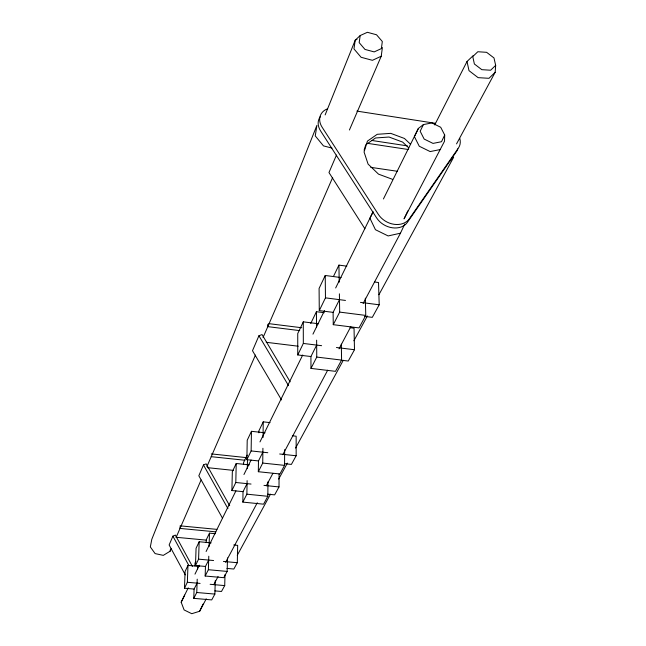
<?xml version="1.0" encoding="UTF-8"?>
<svg xmlns="http://www.w3.org/2000/svg" width="646" height="646" viewBox="0 0 646 646"><rect width="100%" height="100%" fill="white"/><g stroke="black" fill="none" stroke-linecap="round" stroke-linejoin="round"><path stroke-width="0.97" d="M284.741 463.715L291.386 464.417L296.151 455.761L296.159 436.22L292.339 435.8M262.865 452.192L258.473 460.929L258.327 471.717L279.92 473.97L284.571 465.378L284.644 449.632M267.67 494.166L274.639 494.868L279.007 486.931L279.088 473.978M267.791 324.3L267.767 326.642L299.736 330.615M247.063 483.644L243.033 491.663L242.839 502.103L263.568 504.179L267.832 496.298L267.977 481.803M258.327 471.717L262.728 463.069L262.914 448.267M263.043 437.487L263.229 421.854L270.076 422.621M258.852 432.796L258.885 430.858L263.229 421.854M258.473 460.929L246.877 459.702L251.132 450.932L251.455 431.31L265.062 432.804M246.877 459.702L247.216 440.249L251.455 431.31M242.839 502.103L246.877 494.174L247.111 480.648M247.321 468.657L247.475 459.936M243.55 464.409L243.582 462.536L247.176 455.099M226.948 568.415L233.828 569.037L237.316 562.706L237.671 545.369L233.723 544.998M243.033 491.663L231.906 490.532L232.334 471.693L236.218 463.489L249.372 464.87M231.906 490.532L235.806 482.489L236.218 463.489M214.843 590.888L221.489 591.478L224.719 585.599L224.994 574.698M208.666 560.074L205.46 566.461L205.162 576.022L223.758 577.685L227.158 571.419L227.481 557.942M197.078 583.144L194.099 589.071L193.776 598.357L211.726 599.908L214.884 594.086L215.255 580.778M383.433 198.952L418.398 128.417L423.405 124.581L431.899 122.942L440.693 127.262L444.69 135.014L444.521 141.224L404.049 218.881L407.82 210.911M206.203 542.583L206.292 539.741L209.482 533.152L215.336 533.709M205.162 576.022L208.375 569.715L208.787 556.214M209.078 546.548L209.482 533.152M205.46 566.461L195.472 565.549L196.069 548.276L199.17 541.744L211.153 542.866M193.776 598.357L196.764 592.503L197.216 579.171M197.547 569.239L197.652 566.259M195.472 565.549L198.58 559.153L199.17 541.744M194.906 565.872L195.003 563.118L195.851 561.366M194.099 589.071L184.465 588.223L185.103 571.452L187.978 565.379L199.646 566.437M184.465 588.223L187.348 582.28L187.978 565.379M180.081 526.7L180.008 528.42L215.837 531.852M456.544 143.888L495.167 72.304L495.668 65.359L493.988 57.946L486.616 52.318L477.83 51.737L472.751 56.557L474.382 63.994L481.803 69.671L490.637 70.228L495.668 65.359M349.413 130.007L381.229 56.234L382.392 47.497M360.193 35.538L359.176 42.628L364.982 49.427L374.195 51.898L381.374 48.603L382.319 41.505L376.529 34.771L367.388 32.3L360.193 35.538L355.227 40.181L325.14 114.907M331.987 148.079L323.468 145.883L315.256 135.918L316.911 125.348L151.802 539.321L150.332 546.928L155.097 553.59L163.301 555.366L170.108 551.224L170.463 549.326M364.094 150.203L365.507 145.665M192.395 566.405L175.365 535.09L172.902 536.156L169.131 544.958L185.313 574.875M229.677 505.737L206.163 463.836L203.466 464.967L198.831 475.771L222.402 518.035M290.151 381.826L262.05 334.563L258.925 335.759L252.497 350.713L281.519 399.931M336.477 155.064L328.975 172.539L364.909 228.765M170.108 551.224L171.311 548.454M176.14 537.351L201.092 479.994M206.873 466.654L255.412 355.106M263.051 337.527L332.666 177.489M444.69 135.014L441.525 141.716L433.006 143.404L424.139 139.051L420.175 131.243L423.405 124.581M363.125 303.475L400.455 233.198L404.743 224.114M318.47 323.751L303.281 321.845L297.741 333.538L297.749 354.937L310.92 356.527L316.669 345.085M341.104 277.578L325.229 275.479L319.092 288.447L319.277 310.605L333.102 312.365L339.481 299.663M184.675 595.079L181.179 602.217L184.11 609.945L191.773 613.7L199.638 611.261L203.078 604.099M310.75 323.468L316.427 311.711L324.244 312.704M333.481 276.399L338.932 265.11L346.821 266.168M297.749 354.937L303.329 343.446L303.281 321.845M319.277 310.605L325.463 297.854L325.229 275.479M418.398 128.417L414.401 136.613L419.262 146.23L430.155 151.576L440.629 149.476M373.025 211.92L369.932 218.235L375.439 229.71L388.125 235.935L400.455 233.198M181.179 602.217L188.236 587.836M194.979 574.141L199.364 565.193M206.106 551.506L235.935 490.831M243.946 474.527L251.068 460.033M259.975 441.921L302.716 354.985M312.955 334.152L324.526 310.605M335.654 287.971L373.017 211.928M434.71 124.936L467.018 61.499L473.276 55.564M341.33 344.197L341.589 360.08L335.492 371.337L310.976 368.406L316.758 357.077L316.629 340.176M365.329 298.177L365.773 315.426L359.006 327.91L333.263 324.68L339.683 312.099L339.392 293.833M199.638 611.261L206.252 598.81M213.81 584.573L218.065 576.571M225.624 562.335L257.286 502.741M266.257 485.832L272.878 473.381M282.795 454.703L327.692 370.19M339.029 348.848L350.843 326.601M237.252 555.318L270.504 494.15M278.692 479.082L287.373 463.125M295.561 448.058L343.276 360.29M353.879 340.789L367.372 315.967M378.936 294.689L453.637 157.285L449.6 161.322M350.035 327.716L354.04 328.216L354.493 349.72L348.259 361.041L341.298 360.202M374.623 282.011L378.524 282.528L379.202 304.799L372.298 317.356L364.538 316.37M495.167 72.304L488.982 78.311L478.121 77.649L469.004 70.656L467.018 61.499M365.781 144.761L375.544 137.978L389.021 137.025L402.676 142.104L408.837 147.974M381.229 56.234L372.411 60.312L361.082 57.276L353.96 48.918L355.227 40.181L356.996 39.39M196.764 592.503L214.884 594.086M187.348 582.28L200.09 583.411M210.128 584.299L224.719 585.599M208.375 569.715L227.158 571.419M198.58 559.153L213.592 560.526M223.443 561.439L237.316 562.706M176.156 537.286L206.284 540.129M180.113 525.836L216.903 529.373M246.877 494.174L267.832 496.298M235.806 482.489L251.036 484.056M263.964 485.38L279.007 486.931M211.21 456.682L244.874 460.243M262.728 463.069L284.571 465.378M207.471 467.664L233.368 470.369M251.132 450.932L267.807 452.717M279.678 453.993L296.151 455.761M211.299 453.896L246.909 457.683M316.758 357.077L341.589 360.08M303.329 343.446L321.611 345.691M336.445 347.508L354.493 349.72M266.225 342.299L298.21 346.208M268.801 323.638L301.73 327.748M339.683 312.099L365.773 315.426M325.463 297.854L345.473 300.438M360.46 302.376L379.202 304.799M370.796 167.346L397.548 171.303M371.539 140.432L407.36 145.867M367.663 143.364L408.514 149.541M356.875 111.104L435.517 123.329M392.469 179.305L378.508 174.137L368.091 164.108L364.061 151.996L367.445 141.094L377.224 134.303L390.749 133.359L404.453 138.462L410.63 144.341M258.925 335.759L288.552 385.662M203.466 464.967L227.949 508.66M172.902 536.156L188.987 565.767M338.932 265.11L339.207 282.181M333.102 312.365L333.263 324.68M316.427 311.711L316.54 327.425M310.92 356.527L310.976 368.406M459.774 138.373A17.854 13.437 27.2 0 1 458.458 147.95L409.289 218.824A18.548 14.503 26.9 0 1 394.141 224.315A18.548 14.503 26.9 0 1 378.394 214.448L322.079 127.149A18.128 13.824 23.6 0 1 327.344 108.883M320.432 116.538A18.064 13.808 23.6 0 0 320.569 130.88L376.65 217.952A18.476 14.478 26.9 0 0 392.332 227.78A18.476 14.478 26.9 0 0 407.44 222.297L456.512 151.535A17.789 13.413 27.2 0 0 457.836 148.855"/></g></svg>
